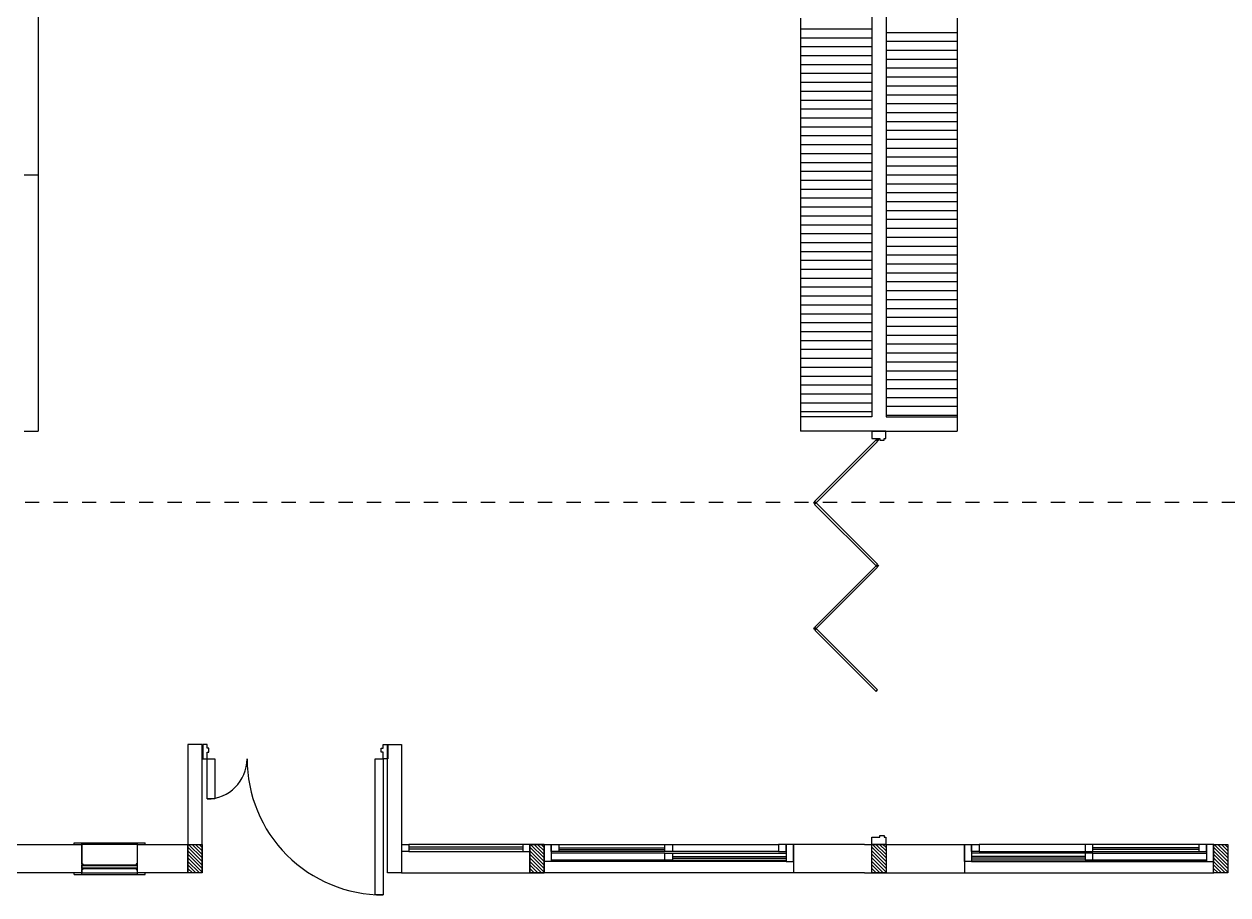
# Model space of a CAD drawing. Header units: metres. Extents: x -22 to 82, y -7 to 32.
# Drawn here: x 2.91 to 11.36, y 12.95 to 19.06 of the extents above; entities that cross this region are included whole.
import ezdxf

# ---------------------------------------------------------------- set-up
doc = ezdxf.new("R2010")
doc.units = ezdxf.units.M
doc.header["$LTSCALE"] = 2
doc.header["$MEASUREMENT"] = 0
doc.linetypes.add('BORDER', pattern=[44.45, 12.7, -6.35, 12.7, -6.35, 0, -6.35])
doc.linetypes.add('DASHDOT', pattern=[25.4, 12.7, -6.35, 0, -6.35])
doc.layers.add('ZLINEA_DE_EJES', color=6, linetype='BORDER')
doc.layers.add('ZSILUETAEDIFICIO', color=253, linetype='CONTINUOUS')

msp = doc.modelspace()

# ---------------------------------------------------------------- hatches: boundary and pattern name
at = {"layer": 'ZSILUETAEDIFICIO'}
h = msp.add_hatch(dxfattribs=at)
h.set_pattern_fill('ANSI31', color=256, scale=0.14, angle=90)
h.set_pattern_definition([(135, (9.050759, 114.654648), (-0.0123743687, -0.0123743687), [])])
h.paths.add_polyline_path([(4.1556, 13.3), (4.0556, 13.3), (4.0556, 13.1), (4.1556, 13.1)])
h = msp.add_hatch(dxfattribs=at)
h.set_pattern_fill('ANSI31', color=256, scale=0.14, angle=90)
h.set_pattern_definition([(135, (11.450759, 114.654648), (-0.0123743687, -0.0123743687), [])])
h.paths.add_polyline_path([(6.5556, 13.3), (6.4556, 13.3), (6.4556, 13.1), (6.5556, 13.1)])
h = msp.add_hatch(dxfattribs=at)
h.set_pattern_fill('ANSI31', color=256, scale=0.14, angle=90)
h.set_pattern_definition([(135, (13.850759, 114.654648), (-0.0123743687, -0.0123743687), [])])
h.paths.add_polyline_path([(8.9556, 13.3), (8.8556, 13.3), (8.8556, 13.1), (8.9556, 13.1)])
h = msp.add_hatch(dxfattribs=at)
h.set_pattern_fill('ANSI31', color=256, scale=0.14, angle=90)
h.set_pattern_definition([(135, (16.250515, 114.654648), (-0.0123743687, -0.0123743687), [])])
h.paths.add_polyline_path([(11.3554, 13.3), (11.2554, 13.3), (11.2554, 13.1), (11.3554, 13.1)])

# ---------------------------------------------------------------- linework, layer by layer
at = {"layer": 'ZLINEA_DE_EJES', "linetype": 'DASHDOT', "ltscale": 0.001}
msp.add_line((-20.6876, 15.7032, 0), (33.3816, 15.7032, 0), dxfattribs=at)
at = {"layer": 'ZSILUETAEDIFICIO'}
for p, q in [((8.8556, 20.3, 0), (8.8556, 16.3, 0)), ((8.9556, 20.3, 0), (8.9556, 16.3, 0)), ((3.0056, 19.2, 0), (3.0056, 18, 0)), ((8.3556, 19.1, 0), (8.3556, 17.9, 0)), ((9.4556, 19.1, 0), (9.4556, 17.9, 0)), ((2.9056, 18, 0), (3.0056, 18, 0)), ((3.0056, 18, 0), (3.0056, 16.2)), ((8.3556, 17.9, 0), (8.3556, 16.3, 0)), ((9.4556, 17.9, 0), (9.4556, 16.3, 0)), ((8.3556, 16.3), (8.3556, 16.2, 0)), ((8.8556, 16.3, 0), (8.3556, 16.3, 0)), ((8.9556, 16.3, 0), (9.4556, 16.3, 0)), ((9.4556, 16.3), (9.4556, 16.2, 0)), ((2.9056, 16.2), (3.0056, 16.2)), ((8.8556, 16.2, 0), (8.3556, 16.2, 0)), ((8.8555, 16.2, 0), (8.9553, 16.2, 0)), ((8.9556, 16.2, 0), (9.4556, 16.2, 0)), ((4.1556, 14, 0), (4.0556, 14, 0)), ((4.0556, 14, 0), (4.0556, 13.3, 0)), ((4.1556, 13.1, 0), (4.1556, 14, 0)), ((5.4556, 13.1, 0), (5.4556, 14, 0)), ((5.4556, 14, 0), (5.5556, 14, 0)), ((5.5556, 14, 0), (5.5556, 13.1, 0)), ((2.8011, 13.3, 0), (3.3106, 13.3, 0)), ((3.3106, 13.3, 0), (3.3106, 13.1, 0)), ((3.7006, 13.3, 0), (4.0556, 13.3, 0)), ((3.7006, 13.1, 0), (3.7006, 13.3, 0)), ((4.0556, 13.3, 0), (4.0556, 13.1, 0)), ((6.5554, 13.3, 0), (6.4554, 13.3, 0)), ((6.4554, 13.3, 0), (6.4554, 13.1, 0)), ((6.5554, 13.1, 0), (6.5554, 13.3, 0)), ((6.6591, 13.2749, 0), (7.404, 13.2749, 0)), ((8.8056, 13.3, 0), (8.3056, 13.3, 0)), ((8.3056, 13.3, 0), (8.3056, 13.1)), ((8.8054, 13.3, 0), (9.0054, 13.3, 0)), ((9.0056, 13.3, 0), (9.5056, 13.3, 0)), ((9.5056, 13.3, 0), (9.5056, 13.1)), ((11.1522, 13.2749, 0), (10.4072, 13.2749, 0)), ((7.404, 13.2392, 0), (6.6062, 13.2392, 0)), ((6.6062, 13.1889, 0), (7.4572, 13.1889, 0)), ((6.6591, 13.2629, 0), (7.404, 13.2629, 0)), ((8.2021, 13.2497, 0), (7.4572, 13.2497, 0)), ((7.4572, 13.2141, 0), (8.255, 13.2141, 0)), ((7.4572, 13.2021, 0), (8.255, 13.2021, 0)), ((10.3541, 13.2141, 0), (9.5563, 13.2141, 0)), ((10.3541, 13.2021, 0), (9.5563, 13.2021, 0)), ((9.6091, 13.2497, 0), (10.3541, 13.2497, 0)), ((11.2051, 13.1889, 0), (10.3541, 13.1889, 0)), ((11.1522, 13.2629, 0), (10.4072, 13.2629, 0)), ((10.4072, 13.2392, 0), (11.2051, 13.2392, 0)), ((3.3106, 13.1, 0), (2.8011, 13.1, 0)), ((3.3106, 13.1307, 0), (3.3106, 13.1566, 0)), ((3.7006, 13.1307, 0), (3.7006, 13.1566, 0)), ((4.0556, 13.1, 0), (3.7006, 13.1, 0)), ((5.5556, 13.1, 0), (5.4556, 13.1, 0)), ((5.5556, 13.1, 0), (6.4556, 13.1)), ((6.4554, 13.1, 0), (6.5554, 13.1, 0)), ((8.3056, 13.1, 0), (6.5556, 13.1)), ((8.255, 13.1793, 0), (6.6062, 13.1793, 0)), ((8.8056, 13.1, 0), (8.3056, 13.1, 0)), ((8.8054, 13.1, 0), (9.0054, 13.1, 0)), ((9.0056, 13.1, 0), (9.5056, 13.1, 0)), ((9.5056, 13.1, 0), (11.2556, 13.1)), ((9.5563, 13.1793, 0), (11.2051, 13.1793, 0))]:
    msp.add_line(p, q, dxfattribs=at)
at = {"layer": 'ZSILUETAEDIFICIO', "linetype": 'Continuous'}
for p, q in [((8.3556, 19.025, 0), (8.8556, 19.025, 0)), ((8.3556, 18.9625, 0), (8.8556, 18.9625, 0)), ((8.9556, 19, 0), (9.4556, 19, 0)), ((8.9556, 18.9375, 0), (9.4556, 18.9375, 0)), ((8.3556, 18.9, 0), (8.8556, 18.9, 0)), ((8.9556, 18.875, 0), (9.4556, 18.875, 0)), ((8.3556, 18.8375, 0), (8.8556, 18.8375, 0)), ((8.3556, 18.775, 0), (8.8556, 18.775, 0)), ((8.9556, 18.8125, 0), (9.4556, 18.8125, 0)), ((8.3556, 18.7125, 0), (8.8556, 18.7125, 0)), ((8.9556, 18.75, 0), (9.4556, 18.75, 0)), ((8.9556, 18.6875, 0), (9.4556, 18.6875, 0)), ((8.3556, 18.65, 0), (8.8556, 18.65, 0)), ((8.9556, 18.625, 0), (9.4556, 18.625, 0)), ((8.3556, 18.5875, 0), (8.8556, 18.5875, 0)), ((8.3556, 18.525, 0), (8.8556, 18.525, 0)), ((8.9556, 18.5625, 0), (9.4556, 18.5625, 0)), ((8.3556, 18.4625, 0), (8.8556, 18.4625, 0)), ((8.9556, 18.5, 0), (9.4556, 18.5, 0)), ((8.9556, 18.4375, 0), (9.4556, 18.4375, 0)), ((8.3556, 18.4, 0), (8.8556, 18.4, 0)), ((8.3556, 18.3375, 0), (8.8556, 18.3375, 0)), ((8.9556, 18.375, 0), (9.4556, 18.375, 0)), ((8.3556, 18.275, 0), (8.8556, 18.275, 0)), ((8.9556, 18.3125, 0), (9.4556, 18.3125, 0)), ((8.3556, 18.2125, 0), (8.8556, 18.2125, 0)), ((8.9556, 18.25, 0), (9.4556, 18.25, 0)), ((8.9556, 18.1875, 0), (9.4556, 18.1875, 0)), ((8.3556, 18.15, 0), (8.8556, 18.15, 0)), ((8.3556, 18.0875, 0), (8.8556, 18.0875, 0)), ((8.9556, 18.125, 0), (9.4556, 18.125, 0)), ((8.3556, 18.025, 0), (8.8556, 18.025, 0)), ((8.9556, 18.0625, 0), (9.4556, 18.0625, 0)), ((8.9556, 18, 0), (9.4556, 18, 0)), ((8.3556, 17.9625, 0), (8.8556, 17.9625, 0)), ((8.9556, 17.9375, 0), (9.4556, 17.9375, 0)), ((8.3556, 17.9, 0), (8.8556, 17.9, 0)), ((8.3556, 17.8375, 0), (8.8556, 17.8375, 0)), ((8.9556, 17.875, 0), (9.4556, 17.875, 0)), ((8.3556, 17.775, 0), (8.8556, 17.775, 0)), ((8.9556, 17.8125, 0), (9.4556, 17.8125, 0)), ((8.9556, 17.75, 0), (9.4556, 17.75, 0)), ((8.3556, 17.7125, 0), (8.8556, 17.7125, 0)), ((8.9556, 17.6875, 0), (9.4556, 17.6875, 0)), ((8.3556, 17.65, 0), (8.8556, 17.65, 0)), ((8.3556, 17.5875, 0), (8.8556, 17.5875, 0)), ((8.9556, 17.625, 0), (9.4556, 17.625, 0)), ((8.3556, 17.525, 0), (8.8556, 17.525, 0)), ((8.9556, 17.5625, 0), (9.4556, 17.5625, 0)), ((8.9556, 17.5, 0), (9.4556, 17.5, 0)), ((8.3556, 17.4625, 0), (8.8556, 17.4625, 0)), ((8.9556, 17.4375, 0), (9.4556, 17.4375, 0)), ((8.3556, 17.4, 0), (8.8556, 17.4, 0)), ((8.3556, 17.3375, 0), (8.8556, 17.3375, 0)), ((8.9556, 17.375, 0), (9.4556, 17.375, 0)), ((8.3556, 17.275, 0), (8.8556, 17.275, 0)), ((8.9556, 17.3125, 0), (9.4556, 17.3125, 0)), ((8.9556, 17.25, 0), (9.4556, 17.25, 0)), ((8.3556, 17.2125, 0), (8.8556, 17.2125, 0)), ((8.9556, 17.1875, 0), (9.4556, 17.1875, 0)), ((8.3556, 17.15, 0), (8.8556, 17.15, 0)), ((8.3556, 17.0875, 0), (8.8556, 17.0875, 0)), ((8.9556, 17.125, 0), (9.4556, 17.125, 0)), ((8.3556, 17.025, 0), (8.8556, 17.025, 0)), ((8.9556, 17.0625, 0), (9.4556, 17.0625, 0)), ((8.9556, 17, 0), (9.4556, 17, 0)), ((8.3556, 16.9625, 0), (8.8556, 16.9625, 0)), ((8.3556, 16.9, 0), (8.8556, 16.9, 0)), ((8.9556, 16.9375, 0), (9.4556, 16.9375, 0)), ((8.3556, 16.8375, 0), (8.8556, 16.8375, 0)), ((8.9556, 16.875, 0), (9.4556, 16.875, 0)), ((8.3556, 16.775, 0), (8.8556, 16.775, 0)), ((8.9556, 16.8125, 0), (9.4556, 16.8125, 0)), ((8.9556, 16.75, 0), (9.4556, 16.75, 0)), ((8.3556, 16.7125, 0), (8.8556, 16.7125, 0)), ((8.3556, 16.65, 0), (8.8556, 16.65, 0)), ((8.9556, 16.6875, 0), (9.4556, 16.6875, 0)), ((8.3556, 16.5875, 0), (8.8556, 16.5875, 0)), ((8.9556, 16.625, 0), (9.4556, 16.625, 0)), ((8.9556, 16.5625, 0), (9.4556, 16.5625, 0)), ((8.3556, 16.525, 0), (8.8556, 16.525, 0)), ((8.9556, 16.5, 0), (9.4556, 16.5, 0)), ((8.3556, 16.4625, 0), (8.8556, 16.4625, 0)), ((8.3556, 16.4, 0), (8.8556, 16.4, 0)), ((8.9556, 16.4375, 0), (9.4556, 16.4375, 0)), ((8.3556, 16.3375, 0), (8.8556, 16.3375, 0)), ((8.9556, 16.375, 0), (9.4556, 16.375, 0)), ((8.9556, 16.3125, 0), (9.4556, 16.3125, 0)), ((8.4548, 15.7079, 0), (8.8854, 16.1385, 0)), ((8.896, 16.1279, 0), (8.4654, 15.6973, 0)), ((8.8854, 16.1385, 0), (8.896, 16.1279, 0)), ((8.4654, 15.6973, 0), (8.4548, 15.7079, 0)), ((8.4654, 15.6973, 0), (8.4548, 15.6867, 0)), ((8.4548, 15.6867, 0), (8.8854, 15.2561, 0)), ((8.896, 15.2667, 0), (8.4654, 15.6973, 0)), ((8.4549, 14.8257, 0), (8.8855, 15.2563, 0)), ((8.8961, 15.2457, 0), (8.4655, 14.8151, 0)), ((8.8853, 15.2563, 0), (8.8959, 15.2668, 0)), ((8.8854, 15.2561, 0), (8.896, 15.2456, 0)), ((8.4655, 14.8151, 0), (8.4549, 14.8257, 0)), ((8.4655, 14.8151, 0), (8.4549, 14.8045, 0)), ((8.4549, 14.8045, 0), (8.8855, 14.3739, 0)), ((8.8961, 14.3845, 0), (8.4655, 14.8151, 0)), ((8.8854, 14.374, 0), (8.896, 14.3846, 0)), ((3.2561, 13.3097, 0), (3.7552, 13.3097, 0)), ((3.2561, 13.3, 0), (3.2561, 13.3097, 0)), ((3.3106, 13.1632, 0), (3.3106, 13.3097, 0)), ((3.7006, 13.3, 0), (3.3106, 13.3, 0)), ((3.7006, 13.1632, 0), (3.7006, 13.3097, 0)), ((3.7552, 13.3, 0), (3.7552, 13.3097, 0)), ((5.5556, 13.3), (5.6059, 13.3)), ((6.4053, 13.3), (5.6059, 13.3)), ((5.6059, 13.3), (5.6059, 13.2497)), ((6.4053, 13.2805), (5.606, 13.2805)), ((5.606, 13.2684), (6.4053, 13.2684)), ((6.4556, 13.3), (6.4053, 13.3)), ((6.4053, 13.3), (6.4053, 13.2497)), ((6.6591, 13.3, 0), (7.404, 13.3, 0)), ((7.4572, 13.3, 0), (8.2021, 13.3, 0)), ((10.3541, 13.3, 0), (9.6091, 13.3, 0)), ((11.1522, 13.3, 0), (10.4072, 13.3, 0)), ((5.6059, 13.2497), (5.5556, 13.2497)), ((5.6059, 13.2497), (6.4053, 13.2497)), ((6.4053, 13.2497), (6.4556, 13.2497)), ((7.404, 13.1889, 0), (6.6062, 13.1889, 0)), ((7.404, 13.2497, 0), (6.6591, 13.2497, 0)), ((7.4572, 13.2392, 0), (8.255, 13.2392, 0)), ((7.4572, 13.1889, 0), (8.255, 13.1889, 0)), ((10.3541, 13.2392, 0), (9.5563, 13.2392, 0)), ((10.3541, 13.1889, 0), (9.5563, 13.1889, 0)), ((10.4072, 13.2497, 0), (11.1522, 13.2497, 0)), ((10.4072, 13.1889, 0), (11.2051, 13.1889, 0)), ((3.2561, 13.0887, 0), (3.2561, 13.1, 0)), ((3.3106, 13.1632, 0), (3.3181, 13.1632, 0)), ((3.3181, 13.1566, 0), (3.3106, 13.1566, 0)), ((3.3106, 13.0887, 0), (3.3106, 13.1241, 0)), ((3.3106, 13.1, 0), (3.7006, 13.1, 0)), ((3.3181, 13.1632, 0), (3.3181, 13.1566, 0)), ((3.7006, 13.1632, 0), (3.6932, 13.1632, 0)), ((3.6932, 13.1632, 0), (3.6932, 13.1566, 0)), ((3.6932, 13.1566, 0), (3.7006, 13.1566, 0)), ((3.7006, 13.0887, 0), (3.7006, 13.1241, 0)), ((3.7552, 13.0887, 0), (3.7552, 13.1, 0)), ((3.2561, 13.0887, 0), (3.7552, 13.0887, 0))]:
    msp.add_line(p, q, dxfattribs=at)
at = {"layer": 'ZSILUETAEDIFICIO', "color": 252, "ltscale": 2}
msp.add_line((3.7171, 13.3, 0), (3.7171, 13.3, 0), dxfattribs=at)
msp.add_line((3.7171, 13.3, 0), (3.7171, 13.3, 0), dxfattribs=at)
msp.add_line((3.7171, 13.3, 0), (3.7171, 13.3, 0), dxfattribs=at)
at = {"layer": 'ZSILUETAEDIFICIO', "linetype": 'Continuous', "elevation": 0}
for points in [[(8.9553, 16.2), (8.8555, 16.2), (8.8555, 16.1501), (8.9119, 16.1501), (8.9119, 16.1371), (8.9418, 16.1371), (8.9418, 16.1501), (8.9553, 16.1501)], [(4.1598, 14), (4.1598, 13.9002), (4.1897, 13.9002), (4.1897, 13.9466), (4.2027, 13.9466), (4.2027, 13.9765), (4.1897, 13.9765), (4.1897, 14)], [(5.4598, 14), (5.4598, 13.9002), (5.4257, 13.9002), (5.4257, 13.9466), (5.4127, 13.9466), (5.4127, 13.9765), (5.4257, 13.9765), (5.4257, 14)], [(4.1897, 13.9002), (4.2447, 13.9002), (4.2447, 13.6192), (4.1897, 13.6192)], [(5.3707, 13.9002), (5.4257, 13.9002), (5.4257, 12.9452), (5.3707, 12.9452)], [(8.9553, 13.3), (8.8555, 13.3), (8.8555, 13.35), (8.9119, 13.35), (8.9119, 13.3629), (8.9418, 13.3629), (8.9418, 13.35), (8.9553, 13.35)], [(6.5554, 13.3), (6.6062, 13.3), (6.6062, 13.1793), (6.5554, 13.1793)], [(6.6062, 13.3), (6.6591, 13.3), (6.6591, 13.2497), (6.6062, 13.2497)], [(7.404, 13.3), (7.4572, 13.3), (7.4572, 13.2497), (7.404, 13.2497)], [(8.255, 13.3), (8.2021, 13.3), (8.2021, 13.2497), (8.255, 13.2497)], [(8.3058, 13.3), (8.255, 13.3), (8.255, 13.1793), (8.3058, 13.1793)], [(9.5054, 13.3), (9.5563, 13.3), (9.5563, 13.1793), (9.5054, 13.1793)], [(9.5563, 13.3), (9.6091, 13.3), (9.6091, 13.2497), (9.5563, 13.2497)], [(10.4072, 13.3), (10.3541, 13.3), (10.3541, 13.2497), (10.4072, 13.2497)], [(11.2051, 13.3), (11.1522, 13.3), (11.1522, 13.2497), (11.2051, 13.2497)], [(11.2559, 13.3), (11.2051, 13.3), (11.2051, 13.1793), (11.2559, 13.1793)], [(7.404, 13.2392), (7.4572, 13.2392), (7.4572, 13.1889), (7.404, 13.1889)], [(10.4072, 13.2392), (10.3541, 13.2392), (10.3541, 13.1889), (10.4072, 13.1889)]]:
    msp.add_lwpolyline(points, close=True, dxfattribs=at)
at = {"layer": 'ZSILUETAEDIFICIO'}
for points in [[(4.0556, 13.3), (4.1556, 13.3), (4.1556, 13.1), (4.0556, 13.1)], [(6.4556, 13.3), (6.5556, 13.3), (6.5556, 13.1), (6.4556, 13.1)], [(8.8556, 13.3), (8.9556, 13.3), (8.9556, 13.1), (8.8556, 13.1)], [(11.2554, 13.3), (11.3554, 13.3), (11.3554, 13.1), (11.2554, 13.1)]]:
    msp.add_lwpolyline(points, close=True, dxfattribs=at)
at = {"layer": 'ZSILUETAEDIFICIO', "linetype": 'Continuous', "elevation": 0}
for points in [[(3.3106, 13.1566), (3.7006, 13.1566)], [(3.3106, 13.1508), (3.7006, 13.1508)], [(3.3106, 13.136), (3.7006, 13.136)], [(3.3106, 13.1307), (3.7006, 13.1307)], [(3.3106, 13.1307), (3.3106, 13.1307), (3.3181, 13.1307), (3.3181, 13.1241), (3.3106, 13.1241)], [(3.7006, 13.1307), (3.7006, 13.1307), (3.6932, 13.1307), (3.6932, 13.1241), (3.7006, 13.1241)]]:
    msp.add_lwpolyline(points, dxfattribs=at)
at = {"layer": 'ZSILUETAEDIFICIO', "linetype": 'Continuous'}
for centre, radius in [((8.896, 16.1388, 0), 0.006), ((8.896, 16.1388, 0), 0.004), ((8.896, 16.1388, 0), 0.002), ((8.4548, 15.6976, 0), 0.006), ((8.4548, 15.6976, 0), 0.004), ((8.4548, 15.6976, 0), 0.002), ((8.896, 15.2564, 0), 0.006), ((8.896, 15.2564, 0), 0.004), ((8.896, 15.2564, 0), 0.002), ((8.4549, 14.8153, 0), 0.006), ((8.4549, 14.8153, 0), 0.004), ((8.4549, 14.8153, 0), 0.002)]:
    msp.add_circle(centre, radius, dxfattribs=at)
at = {"layer": 'ZSILUETAEDIFICIO', "ltscale": 3}
for centre, radius, start, end in [((4.1897, 13.9002, 0), 0.281, 270, 0), ((5.4252, 13.8997, 0), 0.9545, 179.9717, 270.0283)]:
    msp.add_arc(centre, radius, start, end, dxfattribs=at)

doc.saveas('drawing.dxf')
